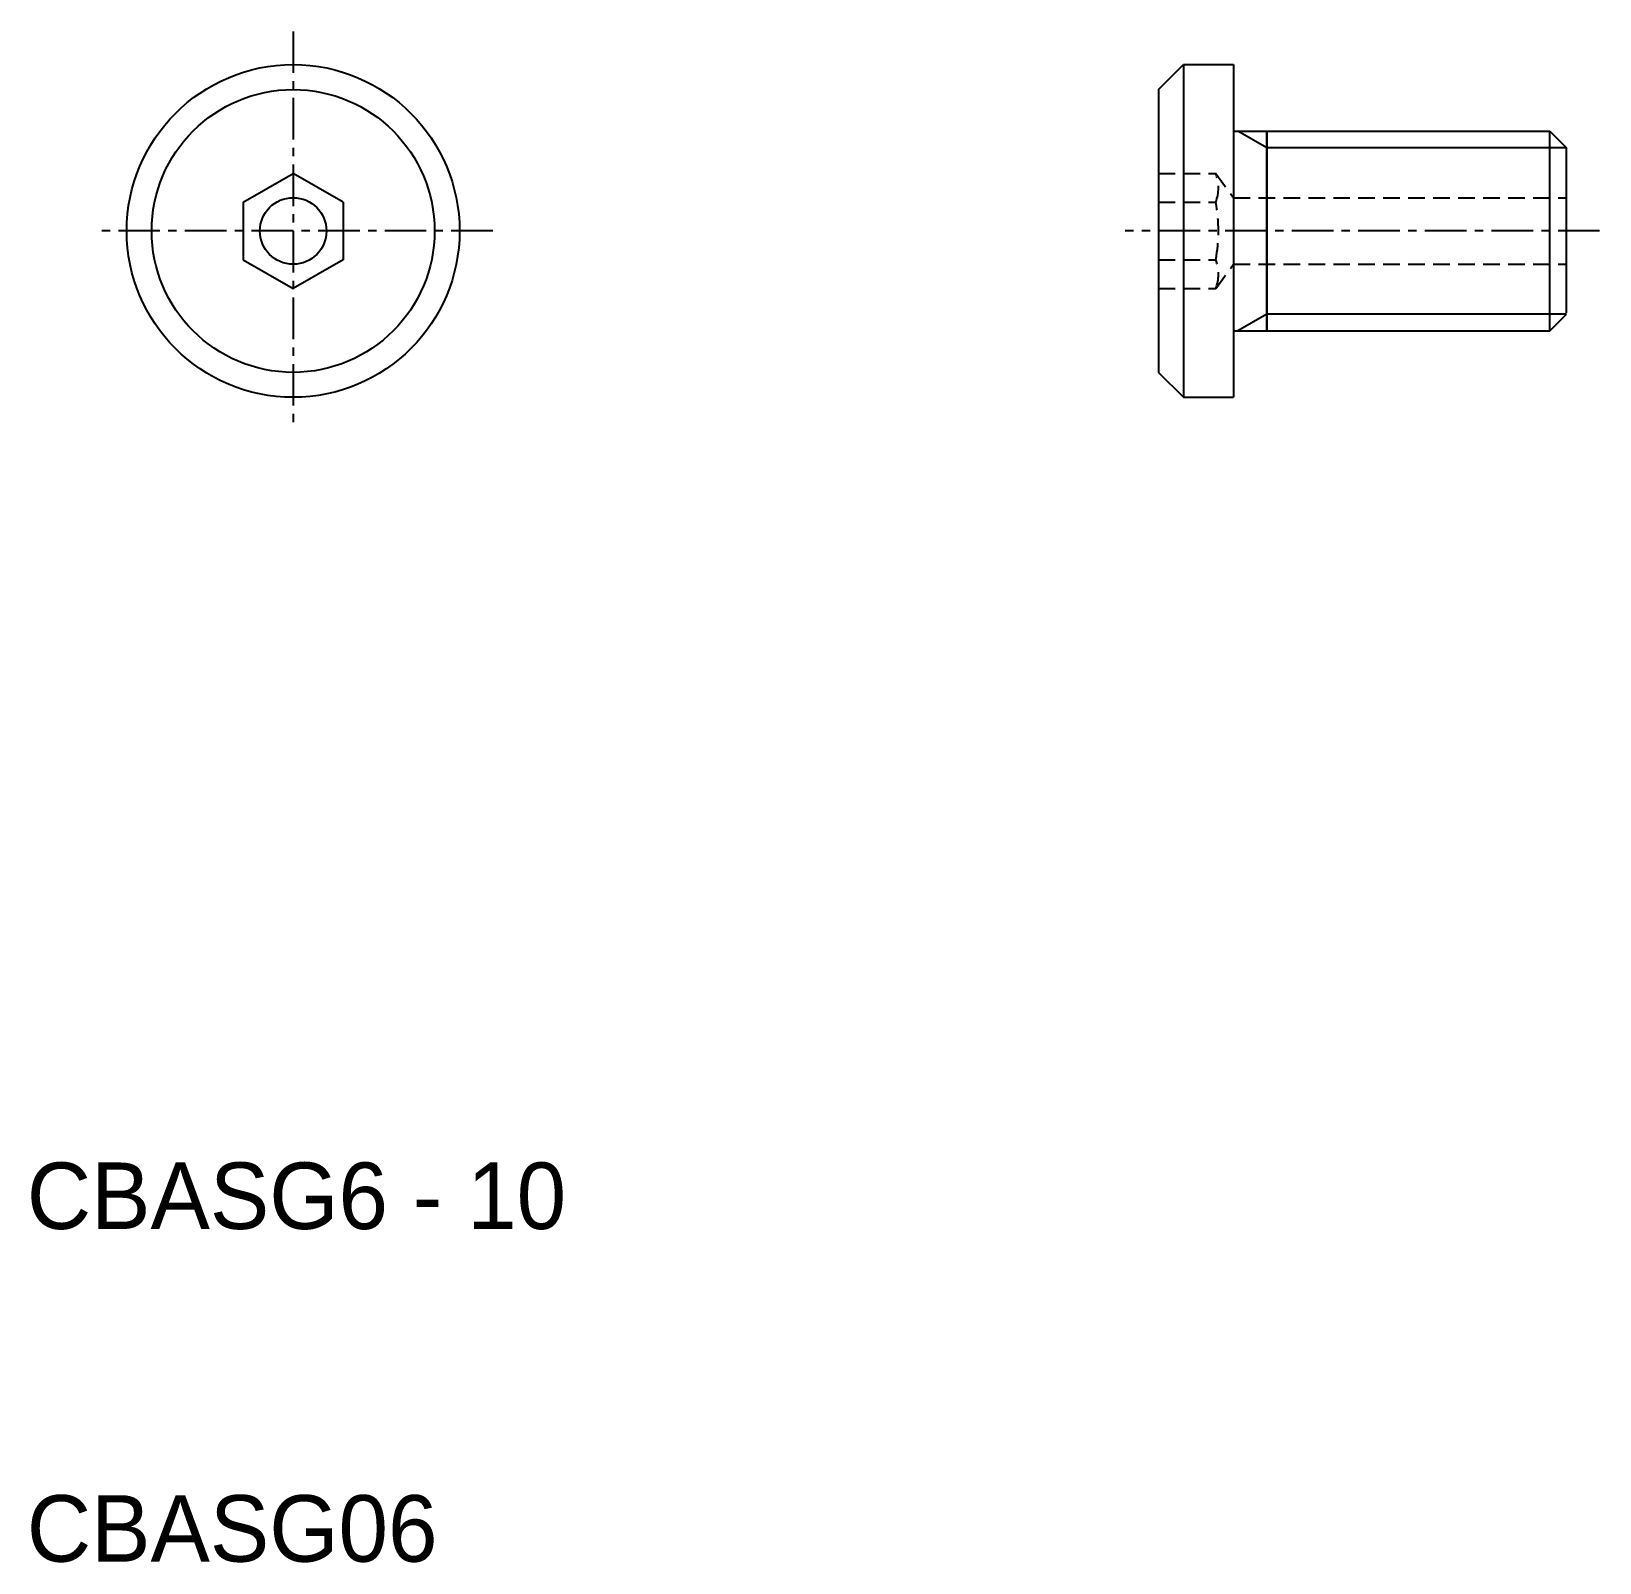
# Model space of a CAD drawing. Extents: x 10.1 to 57.2, y 10 to 56.
import ezdxf

# ---------------------------------------------------------------- set-up
doc = ezdxf.new("R2010")
doc.units = 0
doc.linetypes.add('CENTER', pattern=[2, 1.25, -0.25, 0.25, -0.25])
doc.linetypes.add('DASHED', pattern=[0.75, 0.5, -0.25])
doc.layers.get('0').update_dxf_attribs({"linetype": 'CONTINUOUS'})
doc.layers.add('CENTER', color=1, linetype='CENTER')

msp = doc.modelspace()

# ---------------------------------------------------------------- linework, layer by layer
at = {"color": 7, "linetype": 'CONTINUOUS'}
for p, q in [((44, 54.25), (44.75, 55)), ((44.75, 55), (46.25, 55)), ((44.75, 55), (44.75, 45)), ((46.25, 55), (46.25, 45)), ((44, 54.25), (44, 45.75)), ((46.25, 53), (55.75, 53)), ((47.25, 47), (47.25, 53)), ((47.25, 53), (47.25, 47)), ((55.75, 47), (55.75, 53)), ((55.75, 53), (56.25, 52.5)), ((56.25, 47.541), (56.25, 52.5)), ((16.5, 50.866), (18, 51.732)), ((19.5, 50.866), (18, 51.732)), ((16.5, 50.866), (16.5, 49.134)), ((19.5, 50.866), (19.5, 49.134)), ((16.5, 49.134), (18, 48.268)), ((19.5, 49.134), (18, 48.268)), ((55.75, 47), (56.25, 47.5)), ((46.25, 47), (55.75, 47)), ((44, 45.75), (44.75, 45)), ((44.75, 45), (46.25, 45))]:
    msp.add_line(p, q, dxfattribs=at)
at = {"color": 3, "linetype": 'CONTINUOUS'}
for p, q in [((47.25, 52.5), (46.384, 53)), ((56.25, 52.5), (47.25, 52.5)), ((47.25, 47.5), (46.384, 47)), ((56.25, 47.5), (47.25, 47.5))]:
    msp.add_line(p, q, dxfattribs=at)
at = {"color": 3, "linetype": 'DASHED'}
for p, q in [((44, 51.732), (45.716, 51.732)), ((45.716, 51.732), (46.25, 51)), ((46.25, 51), (56.25, 51)), ((46.25, 51), (46.25, 49)), ((44, 50.866), (45.716, 50.866)), ((44, 49.134), (45.716, 49.134)), ((45.716, 48.268), (46.25, 49)), ((46.25, 49), (56.25, 49)), ((44, 48.268), (45.716, 48.268))]:
    msp.add_line(p, q, dxfattribs=at)
at = {"color": 7, "linetype": 'CONTINUOUS'}
for radius in [5, 4.25, 1]:
    msp.add_circle((18, 50), radius, dxfattribs=at)
at = {"color": 3, "linetype": 'DASHED'}
for centre, radius, start, end in [((44.643, 51.299), 1.157, 338.0126, 21.9874), ((41.3, 50), 4.5, 348.9042, 11.0958), ((44.643, 48.701), 1.157, 338.0126, 21.9874)]:
    msp.add_arc(centre, radius, start, end, dxfattribs=at)
at = {"layer": 'CENTER', "color": 1, "linetype": 'CENTER'}
for p, q in [((18, 56), (18, 44)), ((24, 50), (12, 50)), ((57.25, 50), (43, 50))]:
    msp.add_line(p, q, dxfattribs=at)

# ---------------------------------------------------------------- texts
at = {"color": 7, "linetype": 'CONTINUOUS'}
for s, p in [('CBASG6 - 10', (10, 20)), ('CBASG06', (10, 10))]:
    msp.add_text(s, height=2, dxfattribs=at).set_placement(p)

doc.saveas('drawing.dxf')
